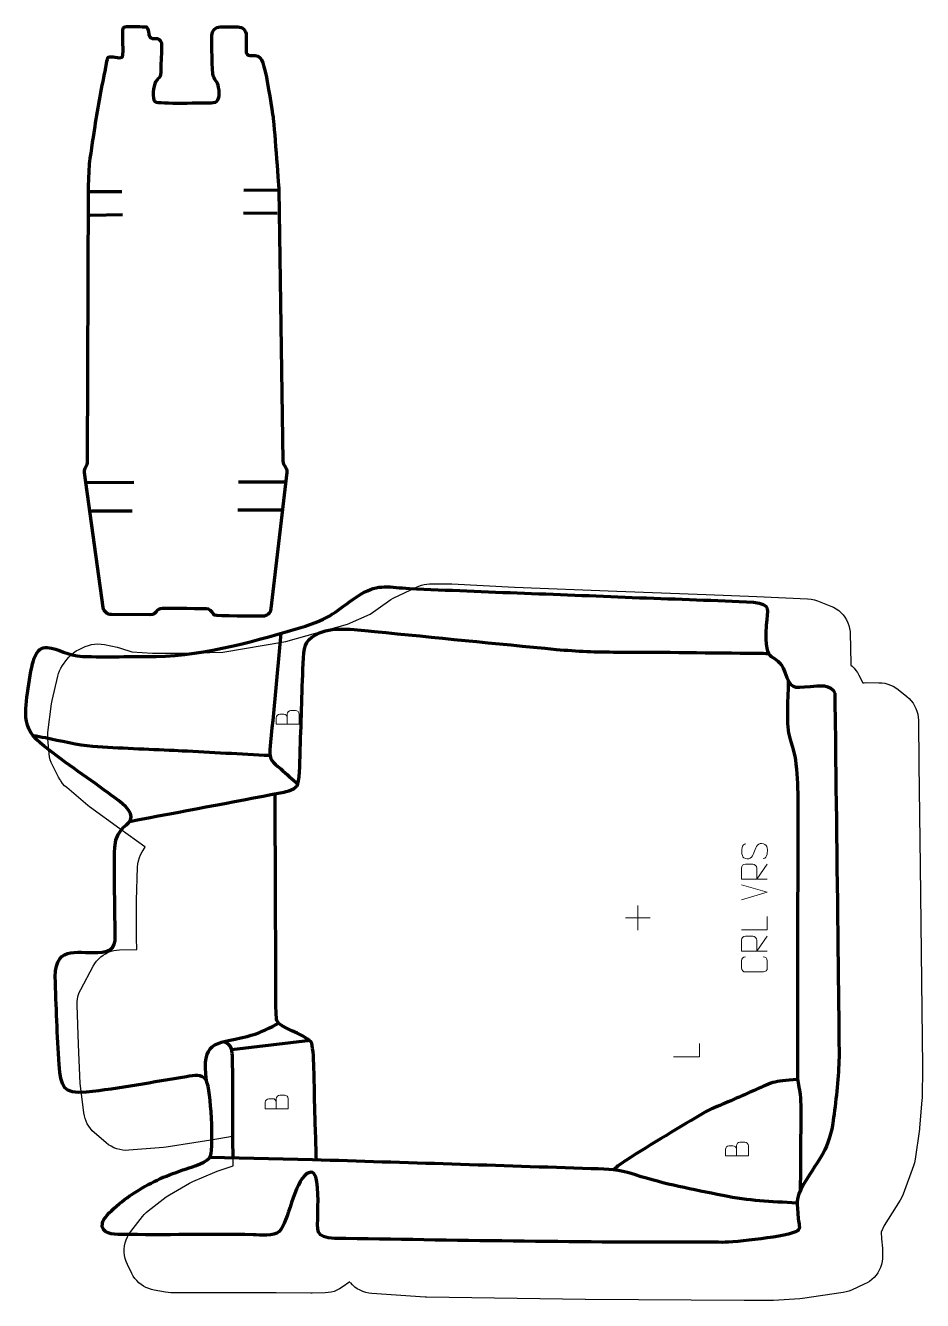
# Model space of a CAD drawing. Header units: millimetres. Extents: x -4 to 1755, y 0 to 1239.
# Drawn here: x 883 to 1755, y 0 to 1239 of the extents above; entities that cross this region are included whole.
import ezdxf

# ---------------------------------------------------------------- set-up
doc = ezdxf.new("R2010")
doc.units = ezdxf.units.MM
for name, color, linetype in [('_home_sasha_proj_2025_eva_layout_dxf_samples_TOYOTA_COROLLA_VERSO_1_layer 2', 7, 'Continuous'), ('_home_sasha_proj_2025_eva_layout_dxf_samples_TOYOTA_COROLLA_VERSO_1_layer 3', 7, 'Continuous'), ('_home_sasha_proj_2025_eva_layout_dxf_samples_ДЕКА_KUGOO_M4_PRO_JILONG_1_layer 2', 7, 'Continuous'), ('_home_sasha_proj_2025_eva_layout_dxf_samples_ДЕКА_KUGOO_M4_PRO_JILONG_1_layer 3', 7, 'Continuous')]:
    doc.layers.add(name, color=color, linetype=linetype)

msp = doc.modelspace()

# ---------------------------------------------------------------- linework, layer by layer
at = {"layer": '_home_sasha_proj_2025_eva_layout_dxf_samples_TOYOTA_COROLLA_VERSO_1'}
msp.add_lwpolyline([(1198.6, 18), (1191, 12.8), (1188.6, 11.3), (1186, 10), (1183.2, 8.9), (1180.4, 8.2), (1177.6, 7.7), (1174.6, 7.5), (1161.9, 7.1), (1160.8, 7.1), (1127, 7.5), (1070.2, 7.4), (1070, 7.4), (1024.7, 7.6), (1022.2, 7.7), (1019.6, 8.1), (1008.5, 10), (1005.8, 10.6), (1003.1, 11.5), (1000.5, 12.6), (998.1, 14), (995.8, 15.5), (993.6, 17.3), (991.6, 19.3), (989.8, 21.4), (988.2, 23.8), (986.8, 26.2), (982.4, 35.1), (981.2, 37.9), (980.3, 40.8), (979.6, 43.8), (979.3, 46.9), (979.3, 49.9), (979.6, 53), (980.3, 56), (981.2, 58.9), (982.4, 61.7), (983.9, 64.4), (985.7, 66.9), (997.2, 81.7), (998.8, 83.6), (1000.6, 85.4), (1002.5, 87), (1020.1, 100.6), (1023.4, 102.7), (1042.7, 114), (1046, 115.7), (1067.3, 124.8), (1069.5, 125.7), (1085.2, 131), (1085, 153.7), (1084.2, 159.3), (1063.7, 155.9), (1063.5, 155.8), (1020, 148.9), (1017.6, 148.6), (983.7, 146), (980.8, 145.9), (977.9, 146.2), (975, 146.7), (972.1, 147.4), (969.4, 148.5), (966.7, 149.8), (964.2, 151.4), (961.9, 153.2), (950.3, 163.1), (948.3, 165), (946.5, 167.1), (944.9, 169.4), (943.5, 171.7), (942.3, 174.2), (941.3, 176.8), (940.6, 179.5), (940.1, 182.2), (936.9, 208.5), (936.7, 210.8), (934.9, 248.7), (934.9, 249), (933.5, 286.9), (933.5, 290.1), (933.9, 293.2), (934.7, 296.3), (935.7, 299.3), (937.1, 302.2), (949.3, 325), (950.8, 327.4), (952.5, 329.7), (954.4, 331.8), (956.5, 333.8), (958.8, 335.5), (961.2, 337), (963.8, 338.3), (966.5, 339.3), (969.2, 340), (972, 340.5), (974.9, 340.7), (991.6, 341.2), (991.4, 352.1), (991.4, 352.4), (991.2, 387.4), (991.2, 388.8), (992.4, 421.2), (992.7, 424.3), (993.3, 427.3), (994.2, 430.3), (995.3, 433.1), (996.8, 435.8), (999.7, 440.6), (999.4, 440.9), (975.2, 458.3), (975.2, 458.3), (945.6, 479.8), (943.9, 481.1), (923.5, 498.3), (921.4, 500.2), (919.4, 502.4), (917.7, 504.8), (917.3, 505.6), (917, 506), (915.5, 508.6), (909.5, 520.1), (908.3, 522.8), (907.4, 525.5), (906.7, 528.4), (906.3, 531.3), (905.1, 545.7), (905, 548.7), (905.2, 551.8), (908.6, 579.7), (909.2, 583.1), (914.7, 606.5), (915.5, 609.2), (916.6, 611.9), (917.9, 614.4), (919.4, 616.9), (923.6, 622.7), (925.6, 625.2), (927.8, 627.4), (930.2, 629.4), (932.8, 631.2), (935.7, 632.6), (941.5, 635.3), (944.5, 636.5), (947.5, 637.3), (950.6, 637.8), (953.8, 638), (956.9, 637.8), (960.1, 637.4), (972.6, 634.7), (975.7, 633.9), (986.7, 630.3), (1006.8, 629), (1037.3, 629.1), (1075.1, 630), (1136.5, 640.4), (1196.4, 657.1), (1218.4, 666.9), (1236.1, 679.6), (1238.3, 681.1), (1240.6, 682.3), (1263.3, 693.2), (1265.7, 694.2), (1268.2, 695.1), (1270.8, 695.7), (1273.4, 696), (1276.1, 696.2), (1295.9, 696.3), (1297.6, 696.2), (1358.7, 693.2), (1457.9, 689.3), (1544.7, 685.9), (1593.9, 684.1), (1594.2, 684.1), (1643.4, 681.9), (1646.7, 681.6), (1650, 680.9), (1653.1, 679.9), (1665.9, 674.8), (1668.6, 673.6), (1671.2, 672.1), (1673.6, 670.3), (1675.8, 668.4), (1677.8, 666.2), (1679.6, 663.8), (1681.2, 661.3), (1682.4, 658.6), (1683.5, 655.8), (1684.2, 653), (1684.7, 650), (1684.8, 647.1), (1684.9, 635), (1685.5, 617.4), (1686.7, 616.3), (1688.6, 614.4), (1690.4, 612.3), (1691.9, 610.1), (1693.3, 607.7), (1697, 600.2), (1698.3, 600.3), (1700.4, 600.4), (1712.7, 600.3), (1715.6, 600.1), (1718.4, 599.7), (1721.2, 599), (1723.9, 598), (1726.5, 596.8), (1729, 595.4), (1731.3, 593.7), (1739.8, 586.9), (1742, 585), (1744, 582.8), (1745.8, 580.5), (1747.3, 577.9), (1748.6, 575.3), (1749.6, 572.5), (1750.4, 569.7), (1750.8, 566.8), (1751, 563.9), (1751.6, 521.4), (1752.8, 422.5), (1754.1, 310.2), (1754.1, 310.1), (1755, 227.3), (1755, 226.6), (1754.6, 196.8), (1754.5, 194.6), (1752.1, 167.9), (1752, 166.5), (1748, 137.2), (1747.4, 133.9), (1746.4, 130.7), (1736.1, 103.2), (1734.9, 100.3), (1733.3, 97.6), (1717.7, 72.9), (1715, 66.3), (1715.2, 59.8), (1716.1, 51), (1716.2, 48.6), (1716.3, 43.6), (1716.2, 40.7), (1715.8, 37.8), (1715.2, 35), (1714.2, 32.2), (1713, 29.6), (1711.6, 27), (1709.9, 24.6), (1708, 22.4), (1705.9, 20.4), (1703.6, 18.6), (1701.1, 17.1), (1698.5, 15.8), (1685.9, 10.1), (1683.3, 9.1), (1680.7, 8.3), (1678, 7.8), (1638.3, 1.9), (1635.7, 1.6), (1610.4, 0.1), (1608.5, 0), (1595.2, 0), (1581.8, 0), (1581.7, 0), (1427.6, 0.9), (1427.3, 0.9), (1273.2, 3.2), (1271.7, 3.3), (1220, 6.7), (1217, 7.1), (1214.1, 7.7), (1211.2, 8.7), (1208.5, 9.9), (1205.8, 11.4), (1203.4, 13.1), (1201.1, 15.1), (1199.1, 17.4)], dxfattribs=at)
msp.add_lwpolyline([(1198.6, 18), (1191, 12.8), (1188.6, 11.3), (1186, 10), (1183.2, 8.9), (1180.4, 8.2), (1177.6, 7.7), (1174.6, 7.5), (1161.9, 7.1), (1160.8, 7.1), (1127, 7.5), (1070.2, 7.4), (1070, 7.4), (1024.7, 7.6), (1022.2, 7.7), (1019.6, 8.1), (1008.5, 10), (1005.8, 10.6), (1003.1, 11.5), (1000.5, 12.6), (998.1, 14), (995.8, 15.5), (993.6, 17.3), (991.6, 19.3), (989.8, 21.4), (988.2, 23.8), (986.8, 26.2), (982.4, 35.1), (981.2, 37.9), (980.3, 40.8), (979.6, 43.8), (979.3, 46.9), (979.3, 49.9), (979.6, 53), (980.3, 56), (981.2, 58.9), (982.4, 61.7), (983.9, 64.4), (985.7, 66.9), (997.2, 81.7), (998.8, 83.6), (1000.6, 85.4), (1002.5, 87), (1020.1, 100.6), (1023.4, 102.7), (1042.7, 114), (1046, 115.7), (1067.3, 124.8), (1069.5, 125.7), (1085.2, 131), (1085, 153.7), (1084.2, 159.3), (1063.7, 155.9), (1063.5, 155.8), (1020, 148.9), (1017.6, 148.6), (983.7, 146), (980.8, 145.9), (977.9, 146.2), (975, 146.7), (972.1, 147.4), (969.4, 148.5), (966.7, 149.8), (964.2, 151.4), (961.9, 153.2), (950.3, 163.1), (948.3, 165), (946.5, 167.1), (944.9, 169.4), (943.5, 171.7), (942.3, 174.2), (941.3, 176.8), (940.6, 179.5), (940.1, 182.2), (936.9, 208.5), (936.7, 210.8), (934.9, 248.7), (934.9, 249), (933.5, 286.9), (933.5, 290.1), (933.9, 293.2), (934.7, 296.3), (935.7, 299.3), (937.1, 302.2), (949.3, 325), (950.8, 327.4), (952.5, 329.7), (954.4, 331.8), (956.5, 333.8), (958.8, 335.5), (961.2, 337), (963.8, 338.3), (966.5, 339.3), (969.2, 340), (972, 340.5), (974.9, 340.7), (991.6, 341.2), (991.4, 352.1), (991.4, 352.4), (991.2, 387.4), (991.2, 388.8), (992.4, 421.2), (992.7, 424.3), (993.3, 427.3), (994.2, 430.3), (995.3, 433.1), (996.8, 435.8), (999.7, 440.6), (999.4, 440.9), (975.2, 458.3), (975.2, 458.3), (945.6, 479.8), (943.9, 481.1), (923.5, 498.3), (921.4, 500.2), (919.4, 502.4), (917.7, 504.8), (917.3, 505.6), (917, 506), (915.5, 508.6), (909.5, 520.1), (908.3, 522.8), (907.4, 525.5), (906.7, 528.4), (906.3, 531.3), (905.1, 545.7), (905, 548.7), (905.2, 551.8), (908.6, 579.7), (909.2, 583.1), (914.7, 606.5), (915.5, 609.2), (916.6, 611.9), (917.9, 614.4), (919.4, 616.9), (923.6, 622.7), (925.6, 625.2), (927.8, 627.4), (930.2, 629.4), (932.8, 631.2), (935.7, 632.6), (941.5, 635.3), (944.5, 636.5), (947.5, 637.3), (950.6, 637.8), (953.8, 638), (956.9, 637.8), (960.1, 637.4), (972.6, 634.7), (975.7, 633.9), (986.7, 630.3), (1006.8, 629), (1037.3, 629.1), (1075.1, 630), (1136.5, 640.4), (1196.4, 657.1), (1218.4, 666.9), (1236.1, 679.6), (1238.3, 681.1), (1240.6, 682.3), (1263.3, 693.2), (1265.7, 694.2), (1268.2, 695.1), (1270.8, 695.7), (1273.4, 696), (1276.1, 696.2), (1295.9, 696.3), (1297.6, 696.2), (1358.7, 693.2), (1457.9, 689.3), (1544.7, 685.9), (1593.9, 684.1), (1594.2, 684.1), (1643.4, 681.9), (1646.7, 681.6), (1650, 680.9), (1653.1, 679.9), (1665.9, 674.8), (1668.6, 673.6), (1671.2, 672.1), (1673.6, 670.3), (1675.8, 668.4), (1677.8, 666.2), (1679.6, 663.8), (1681.2, 661.3), (1682.4, 658.6), (1683.5, 655.8), (1684.2, 653), (1684.7, 650), (1684.8, 647.1), (1684.9, 635), (1685.5, 617.4), (1686.7, 616.3), (1688.6, 614.4), (1690.4, 612.3), (1691.9, 610.1), (1693.3, 607.7), (1697, 600.2), (1698.3, 600.3), (1700.4, 600.4), (1712.7, 600.3), (1715.6, 600.1), (1718.4, 599.7), (1721.2, 599), (1723.9, 598), (1726.5, 596.8), (1729, 595.4), (1731.3, 593.7), (1739.8, 586.9), (1742, 585), (1744, 582.8), (1745.8, 580.5), (1747.3, 577.9), (1748.6, 575.3), (1749.6, 572.5), (1750.4, 569.7), (1750.8, 566.8), (1751, 563.9), (1751.6, 521.4), (1752.8, 422.5), (1754.1, 310.2), (1754.1, 310.1), (1755, 227.3), (1755, 226.6), (1754.6, 196.8), (1754.5, 194.6), (1752.1, 167.9), (1752, 166.5), (1748, 137.2), (1747.4, 133.9), (1746.4, 130.7), (1736.1, 103.2), (1734.9, 100.3), (1733.3, 97.6), (1717.7, 72.9), (1715, 66.3), (1715.2, 59.8), (1716.1, 51), (1716.2, 48.6), (1716.3, 43.6), (1716.2, 40.7), (1715.8, 37.8), (1715.2, 35), (1714.2, 32.2), (1713, 29.6), (1711.6, 27), (1709.9, 24.6), (1708, 22.4), (1705.9, 20.4), (1703.6, 18.6), (1701.1, 17.1), (1698.5, 15.8), (1685.9, 10.1), (1683.3, 9.1), (1680.7, 8.3), (1678, 7.8), (1638.3, 1.9), (1635.7, 1.6), (1610.4, 0.1), (1608.5, 0), (1595.2, 0), (1581.8, 0), (1581.7, 0), (1427.6, 0.9), (1427.3, 0.9), (1273.2, 3.2), (1271.7, 3.3), (1220, 6.7), (1217, 7.1), (1214.1, 7.7), (1211.2, 8.7), (1208.5, 9.9), (1205.8, 11.4), (1203.4, 13.1), (1201.1, 15.1), (1199.1, 17.4)], dxfattribs=at)
at = {"layer": '_home_sasha_proj_2025_eva_layout_dxf_samples_TOYOTA_COROLLA_VERSO_1_layer 2', "color": 140, "lineweight": 158}
for points, knots in [([(984.5, 465.5), (1033.9, 474.9), (1083.4, 484.1), (1132.7, 493.6), (1132.7, 493.6), (1137.3, 494.4), (1146.6, 496.9), (1148.2, 502), (1148.2, 502), (1150, 508.1), (1150.1, 528.9), (1150.4, 535.7), (1150.4, 535.7), (1151.5, 565.2), (1152.2, 594.9), (1153.4, 624.5), (1153.4, 624.5), (1154, 637.7), (1156.7, 643.1), (1169.2, 648.7), (1169.2, 648.7), (1183.7, 655.2), (1207, 651.6), (1222.4, 650), (1222.4, 650), (1281.3, 644.3), (1340.2, 638.3), (1399, 632.7), (1399, 632.7), (1419.9, 630.8), (1437.7, 630.1), (1458.7, 630.1), (1458.7, 630.1), (1504.1, 630.1), (1549.6, 629.3), (1595, 628.9), (1595, 628.9), (1598.5, 628.9), (1602, 628.8), (1605.5, 628.8)], [0, 0, 0, 0, 0.090909, 0.090909, 0.090909, 0.090909, 0.181818, 0.181818, 0.181818, 0.181818, 0.272727, 0.272727, 0.272727, 0.272727, 0.363636, 0.363636, 0.363636, 0.363636, 0.454545, 0.454545, 0.454545, 0.454545, 0.545455, 0.545455, 0.545455, 0.545455, 0.636364, 0.636364, 0.636364, 0.636364, 0.727273, 0.727273, 0.727273, 0.727273, 0.818182, 0.818182, 0.818182, 0.818182, 1, 1, 1, 1]), ([(1131.6, 648.3), (1128.1, 610.6), (1124.5, 573), (1120.9, 535.3), (1120.9, 535.3), (1119.9, 524.8), (1123.7, 523.4), (1131.4, 516.5), (1131.4, 516.5), (1137, 511.6), (1142.5, 506.7), (1148, 501.8)], [0, 0, 0, 0, 0.25, 0.25, 0.25, 0.25, 0.5, 0.5, 0.5, 0.5, 1, 1, 1, 1]), ([(1624.6, 602.1), (1624.4, 588.4), (1622.4, 561.2), (1625.4, 549.1), (1625.4, 549.1), (1628.3, 538.1), (1630.7, 533.1), (1632.1, 521), (1632.1, 521), (1634.8, 496.5), (1633.8, 470.4), (1633.8, 445.7), (1633.8, 445.7), (1633.7, 371.3), (1633.5, 296.9), (1633.5, 222.6), (1633.5, 222.6), (1633.5, 214.3), (1633.6, 212.4), (1635.6, 204.5), (1635.6, 204.5), (1637.7, 196), (1636.5, 158.6), (1636.4, 147.2), (1636.4, 147.2), (1636.4, 134.8), (1636.3, 122.3), (1636.3, 109.8), (1636.3, 109.8), (1636.3, 109.8), (1636.2, 106.8), (1636.2, 106.8)], [0, 0, 0, 0, 0.111111, 0.111111, 0.111111, 0.111111, 0.222222, 0.222222, 0.222222, 0.222222, 0.333333, 0.333333, 0.333333, 0.333333, 0.444444, 0.444444, 0.444444, 0.444444, 0.555556, 0.555556, 0.555556, 0.555556, 0.666667, 0.666667, 0.666667, 0.666667, 0.777778, 0.777778, 0.777778, 0.777778, 1, 1, 1, 1]), ([(1120.8, 529.4), (1092.4, 530.9), (1063.9, 532.4), (1035.5, 533.9), (1035.5, 533.9), (1035.5, 533.9), (1028, 534.3), (1028, 534.3), (1028, 534.3), (1001.8, 535.6), (974.8, 536.4), (948.7, 538.4), (948.7, 538.4), (934.6, 539.4), (917, 543.8), (902.7, 546.6), (902.7, 546.6), (898.8, 547.3), (894.8, 548.1), (890.9, 548.8)], [0, 0, 0, 0, 0.166667, 0.166667, 0.166667, 0.166667, 0.333333, 0.333333, 0.333333, 0.333333, 0.5, 0.5, 0.5, 0.5, 0.666667, 0.666667, 0.666667, 0.666667, 1, 1, 1, 1]), ([(1166.1, 136.6), (1165.5, 156.7), (1164.8, 176.8), (1164.2, 196.9), (1164.2, 196.9), (1164, 205.9), (1164.3, 245.8), (1160.9, 251.1), (1160.9, 251.1), (1152.1, 260.1), (1130.7, 264.6), (1127.6, 271.9), (1127.6, 271.9), (1126.3, 275.2), (1126.7, 320.2), (1126.6, 327.8), (1126.6, 327.8), (1126.5, 354.4), (1126.5, 380.9), (1126.3, 407.4), (1126.3, 407.4), (1126.2, 435.7), (1126.1, 464), (1125.9, 492.3)], [0, 0, 0, 0, 0.142857, 0.142857, 0.142857, 0.142857, 0.285714, 0.285714, 0.285714, 0.285714, 0.428571, 0.428571, 0.428571, 0.428571, 0.571429, 0.571429, 0.571429, 0.571429, 0.714286, 0.714286, 0.714286, 0.714286, 1, 1, 1, 1]), ([(1059.2, 213.6), (1055.1, 252.2), (1065.4, 248.7), (1098.7, 256.6), (1098.7, 256.6), (1110.1, 259.4), (1116.9, 263.2), (1127.1, 268.2), (1127.1, 268.2), (1127.1, 268.2), (1128.7, 269), (1128.7, 269)], [0, 0, 0, 0, 0.25, 0.25, 0.25, 0.25, 0.5, 0.5, 0.5, 0.5, 1, 1, 1, 1]), ([(1085.1, 138.5), (1084.9, 170.6), (1085, 202.8), (1084.6, 234.9), (1084.6, 234.9), (1084.5, 242.2), (1084.3, 248.2), (1076.6, 251.4)], [0, 0, 0, 0, 0.333333, 0.333333, 0.333333, 0.333333, 1, 1, 1, 1]), ([(1633.6, 214.6), (1608.9, 213.4), (1609.9, 212.2), (1587.4, 202.3), (1587.4, 202.3), (1573.2, 196), (1558.9, 189.9), (1544.7, 183.8), (1544.7, 183.8), (1518.9, 168), (1491.9, 152.4), (1466.6, 136), (1466.6, 136), (1462.2, 133.2), (1458.8, 130.6), (1454.8, 127.3)], [0, 0, 0, 0, 0.2, 0.2, 0.2, 0.2, 0.4, 0.4, 0.4, 0.4, 0.6, 0.6, 0.6, 0.6, 1, 1, 1, 1]), ([(1633.1, 94.7), (1606.6, 96), (1587.2, 96.6), (1560.9, 102), (1560.9, 102), (1531.2, 108.1), (1505.2, 112.7), (1476.1, 122), (1476.1, 122), (1457.2, 128), (1452.4, 127.4), (1433.2, 128), (1433.2, 128), (1342.9, 131.1), (1252.6, 133.8), (1162.4, 136.7), (1162.4, 136.7), (1162.4, 136.7), (1062.5, 139), (1062.5, 139)], [0, 0, 0, 0, 0.166667, 0.166667, 0.166667, 0.166667, 0.333333, 0.333333, 0.333333, 0.333333, 0.5, 0.5, 0.5, 0.5, 0.666667, 0.666667, 0.666667, 0.666667, 1, 1, 1, 1])]:
    msp.add_open_spline(points, degree=3, knots=knots, dxfattribs=at)
msp.add_open_spline([(1084, 244), (1084, 244), (1160.4, 252.8), (1160.4, 252.8)], degree=3, dxfattribs=at)
at = {"layer": '_home_sasha_proj_2025_eva_layout_dxf_samples_TOYOTA_COROLLA_VERSO_1_layer 3', "color": 242, "lineweight": 158}
msp.add_open_spline([(1669.8, 590), (1667, 599.3), (1653.7, 597.4), (1646.3, 596.7), (1646.3, 596.7), (1628.5, 594.9), (1627, 594.4), (1621.2, 610.6), (1621.2, 610.6), (1612.9, 633.6), (1600.4, 612.9), (1603.2, 656), (1603.2, 656), (1604.3, 671.6), (1608.4, 676.5), (1590.8, 678.5), (1590.8, 678.5), (1554, 680.5), (1516.9, 681.4), (1480, 682.9), (1480, 682.9), (1405.5, 686.1), (1330.9, 688.4), (1256.4, 691.9), (1256.4, 691.9), (1237.5, 692.8), (1226.6, 696.8), (1209.4, 686.4), (1209.4, 686.4), (1186.1, 671.7), (1184.3, 664.7), (1155.4, 655.3), (1155.4, 655.3), (1108.2, 641.4), (1059.9, 626.8), (1010.3, 625.8), (1010.3, 625.8), (986.6, 625.9), (962.3, 625), (938.8, 625.9), (938.8, 625.9), (923.8, 626.7), (916.1, 633.2), (904.5, 634.5), (904.5, 634.5), (898.9, 634.9), (895.2, 631.3), (892.7, 626), (892.7, 626), (888.5, 617.4), (883.4, 580.8), (883.6, 570.3), (883.6, 570.3), (883.9, 560.1), (886.9, 550.6), (897.7, 541.8), (897.7, 541.8), (918.6, 524.8), (942, 509.3), (963.7, 493.2), (963.7, 493.2), (970.1, 488.4), (986.3, 478.2), (986, 469.9), (986, 469.9), (985.8, 461.1), (972.1, 461.6), (970.1, 440.3), (970.1, 440.3), (969.8, 414.4), (970, 387.7), (970.5, 361.8), (970.5, 361.8), (970.7, 349.8), (972.4, 340.1), (957.8, 338.4), (957.8, 338.4), (936.2, 335.8), (913.1, 347.6), (912.2, 314.5), (912.2, 314.5), (913.4, 286.3), (914, 257.4), (916.1, 229.3), (916.1, 229.3), (917.8, 208.1), (919.9, 200.3), (942.5, 202.3), (942.5, 202.3), (974.6, 205.8), (1007.8, 212.3), (1039.8, 217.4), (1039.8, 217.4), (1047.4, 218.5), (1054.3, 220.8), (1059.2, 213.6), (1059.2, 213.6), (1063.8, 204.1), (1066.3, 150.6), (1063.3, 140.6), (1063.3, 140.6), (1061.5, 134.5), (1045.5, 129.8), (1039.9, 128), (1039.9, 128), (1020.7, 121.7), (1007.6, 116.2), (990.3, 105.4), (990.3, 105.4), (982.5, 100.5), (959.7, 84), (958.1, 75), (958.1, 75), (956.1, 64.4), (969, 64.2), (976.1, 64.1), (976.1, 64.1), (1018.9, 63.6), (1061.7, 64.4), (1104.5, 63.9), (1104.5, 63.9), (1111.6, 63.8), (1125, 62), (1129.9, 67), (1129.9, 67), (1138.8, 75.8), (1144.5, 114.9), (1156.6, 123.1), (1156.6, 123.1), (1159.4, 124.9), (1162, 125.2), (1163.6, 123.4), (1163.6, 123.4), (1169.2, 116.9), (1167.4, 89.2), (1167.4, 85.1), (1167.4, 85.1), (1167.5, 67.4), (1164, 61.1), (1183.9, 60.4), (1183.9, 60.4), (1299.5, 58.4), (1415, 56.4), (1530.6, 56.6), (1530.6, 56.6), (1540.6, 56.6), (1550.6, 56.6), (1560.6, 56.5), (1560.6, 56.5), (1571.6, 56.5), (1625.5, 61.9), (1633.6, 67.8), (1633.6, 67.8), (1637, 70.3), (1634.5, 74.3), (1634.3, 79.2), (1634.3, 79.2), (1633.6, 96.1), (1630.7, 97.4), (1639.6, 113.2), (1639.6, 113.2), (1655.4, 139.6), (1664.2, 144.9), (1668.7, 177.7), (1668.7, 177.7), (1671, 196.2), (1673.7, 218), (1673.9, 236.5), (1673.9, 236.5), (1674.1, 255), (1669.8, 590), (1669.8, 590)], degree=3, knots=[0, 0, 0, 0, 0.022727, 0.022727, 0.022727, 0.022727, 0.045455, 0.045455, 0.045455, 0.045455, 0.068182, 0.068182, 0.068182, 0.068182, 0.090909, 0.090909, 0.090909, 0.090909, 0.113636, 0.113636, 0.113636, 0.113636, 0.136364, 0.136364, 0.136364, 0.136364, 0.159091, 0.159091, 0.159091, 0.159091, 0.181818, 0.181818, 0.181818, 0.181818, 0.204545, 0.204545, 0.204545, 0.204545, 0.227273, 0.227273, 0.227273, 0.227273, 0.25, 0.25, 0.25, 0.25, 0.272727, 0.272727, 0.272727, 0.272727, 0.295455, 0.295455, 0.295455, 0.295455, 0.318182, 0.318182, 0.318182, 0.318182, 0.340909, 0.340909, 0.340909, 0.340909, 0.363636, 0.363636, 0.363636, 0.363636, 0.386364, 0.386364, 0.386364, 0.386364, 0.409091, 0.409091, 0.409091, 0.409091, 0.431818, 0.431818, 0.431818, 0.431818, 0.454545, 0.454545, 0.454545, 0.454545, 0.477273, 0.477273, 0.477273, 0.477273, 0.5, 0.5, 0.5, 0.5, 0.522727, 0.522727, 0.522727, 0.522727, 0.545455, 0.545455, 0.545455, 0.545455, 0.568182, 0.568182, 0.568182, 0.568182, 0.590909, 0.590909, 0.590909, 0.590909, 0.613636, 0.613636, 0.613636, 0.613636, 0.636364, 0.636364, 0.636364, 0.636364, 0.659091, 0.659091, 0.659091, 0.659091, 0.681818, 0.681818, 0.681818, 0.681818, 0.704545, 0.704545, 0.704545, 0.704545, 0.727273, 0.727273, 0.727273, 0.727273, 0.75, 0.75, 0.75, 0.75, 0.772727, 0.772727, 0.772727, 0.772727, 0.795455, 0.795455, 0.795455, 0.795455, 0.818182, 0.818182, 0.818182, 0.818182, 0.840909, 0.840909, 0.840909, 0.840909, 0.863636, 0.863636, 0.863636, 0.863636, 0.886364, 0.886364, 0.886364, 0.886364, 0.909091, 0.909091, 0.909091, 0.909091, 0.931818, 0.931818, 0.931818, 0.931818, 0.954545, 0.954545, 0.954545, 0.954545, 1, 1, 1, 1], dxfattribs=at)
at = {"layer": '_home_sasha_proj_2025_eva_layout_dxf_samples_TOYOTA_COROLLA_VERSO_1_layer 3', "color": 250, "lineweight": 9}
for points, knots in [([(1137.8, 559.9), (1137.8, 563.1), (1137.8, 566.4), (1137.8, 569.7), (1137.8, 569.7), (1137.8, 571.4), (1139.3, 573.2), (1141.2, 573.2), (1141.2, 573.2), (1142.2, 573.2), (1144.9, 573.2), (1145.9, 573.2), (1145.9, 573.2), (1147.6, 573.2), (1149.4, 571.8), (1149.4, 569.7), (1149.4, 569.7), (1149.4, 566.4), (1149.4, 563.2), (1149.4, 559.9), (1149.4, 559.9), (1141.9, 559.9), (1134.5, 559.9), (1127, 559.9), (1127, 559.9), (1127, 562.1), (1127, 564.2), (1127, 566.3), (1127, 566.3), (1127, 567.8), (1128.7, 569.7), (1130.5, 569.7), (1130.5, 569.7), (1132.3, 569.7), (1132.5, 569.7), (1134.3, 569.7), (1134.3, 569.7), (1136.2, 569.7), (1137.8, 568.1), (1137.8, 566.3)], [0, 0, 0, 0, 0.090909, 0.090909, 0.090909, 0.090909, 0.181818, 0.181818, 0.181818, 0.181818, 0.272727, 0.272727, 0.272727, 0.272727, 0.363636, 0.363636, 0.363636, 0.363636, 0.454545, 0.454545, 0.454545, 0.454545, 0.545455, 0.545455, 0.545455, 0.545455, 0.636364, 0.636364, 0.636364, 0.636364, 0.727273, 0.727273, 0.727273, 0.727273, 0.818182, 0.818182, 0.818182, 0.818182, 1, 1, 1, 1]), ([(1591.7, 436.6), (1590.2, 432.4), (1588.4, 427.5), (1582.9, 429.5), (1582.9, 429.5), (1578.8, 431), (1579.2, 436.2), (1579.8, 439.8), (1579.8, 439.8), (1580.2, 442.6), (1581.4, 443.5), (1583.5, 443.8)], [0, 0, 0, 0, 0.25, 0.25, 0.25, 0.25, 0.5, 0.5, 0.5, 0.5, 1, 1, 1, 1]), ([(1591.7, 436.6), (1593.3, 440.6), (1595.2, 445.7), (1600.6, 443.8), (1600.6, 443.8), (1604.8, 442.4), (1604.6, 437.5), (1604, 433.7), (1604, 433.7), (1603.6, 431), (1602.4, 429.8), (1600.3, 429.4)], [0, 0, 0, 0, 0.25, 0.25, 0.25, 0.25, 0.5, 0.5, 0.5, 0.5, 1, 1, 1, 1]), ([(1604.2, 409.3), (1604.2, 409.3), (1579.2, 409.3), (1579.2, 409.3), (1579.2, 409.3), (1579.2, 412.9), (1579.2, 416.5), (1579.2, 420.1), (1579.2, 420.1), (1579.2, 422.4), (1580.7, 423.9), (1583.1, 423.9), (1583.1, 423.9), (1585.1, 423.9), (1588.2, 423.9), (1590.2, 423.9), (1590.2, 423.9), (1592.1, 423.9), (1594.1, 422.1), (1594.1, 420.1), (1594.1, 420.1), (1594.1, 420.1), (1594.1, 409.3), (1594.1, 409.3), (1594.1, 409.3), (1594.1, 409.3), (1604.2, 423.9), (1604.2, 423.9)], [0, 0, 0, 0, 0.125, 0.125, 0.125, 0.125, 0.25, 0.25, 0.25, 0.25, 0.375, 0.375, 0.375, 0.375, 0.5, 0.5, 0.5, 0.5, 0.625, 0.625, 0.625, 0.625, 0.75, 0.75, 0.75, 0.75, 1, 1, 1, 1]), ([(1604.2, 373.1), (1604.2, 373.1), (1604.2, 360.1), (1604.2, 360.1), (1604.2, 360.1), (1604.2, 360.1), (1579.2, 360.1), (1579.2, 360.1)], [0, 0, 0, 0, 0.333333, 0.333333, 0.333333, 0.333333, 1, 1, 1, 1]), ([(1604.2, 339.3), (1604.2, 339.3), (1579.2, 339.3), (1579.2, 339.3), (1579.2, 339.3), (1579.2, 342.9), (1579.2, 346.5), (1579.2, 350.1), (1579.2, 350.1), (1579.2, 352.4), (1580.7, 353.9), (1583.1, 353.9), (1583.1, 353.9), (1585.1, 353.9), (1588.2, 353.9), (1590.2, 353.9), (1590.2, 353.9), (1592.1, 353.9), (1594.1, 352.1), (1594.1, 350.1), (1594.1, 350.1), (1594.1, 350.1), (1594.1, 339.3), (1594.1, 339.3), (1594.1, 339.3), (1594.1, 339.3), (1604.2, 353.9), (1604.2, 353.9)], [0, 0, 0, 0, 0.125, 0.125, 0.125, 0.125, 0.25, 0.25, 0.25, 0.25, 0.375, 0.375, 0.375, 0.375, 0.5, 0.5, 0.5, 0.5, 0.625, 0.625, 0.625, 0.625, 0.75, 0.75, 0.75, 0.75, 1, 1, 1, 1]), ([(1600.3, 334), (1602.7, 333.9), (1604.1, 332.2), (1604.2, 330.1), (1604.2, 330.1), (1604.2, 327.7), (1604.2, 325.4), (1604.2, 323.1), (1604.2, 323.1), (1604.3, 321.2), (1602.4, 319.2), (1600.4, 319.2), (1600.4, 319.2), (1594.6, 319.2), (1588.8, 319.2), (1583.1, 319.2), (1583.1, 319.2), (1580.9, 319.2), (1579.2, 320.9), (1579.2, 323.1), (1579.2, 323.1), (1579.2, 325.4), (1579.2, 327.7), (1579.2, 330.1), (1579.2, 330.1), (1579.2, 332), (1580.7, 334), (1583.1, 334)], [0, 0, 0, 0, 0.125, 0.125, 0.125, 0.125, 0.25, 0.25, 0.25, 0.25, 0.375, 0.375, 0.375, 0.375, 0.5, 0.5, 0.5, 0.5, 0.625, 0.625, 0.625, 0.625, 0.75, 0.75, 0.75, 0.75, 1, 1, 1, 1]), ([(1538.2, 249.6), (1538.2, 249.6), (1538.2, 236.7), (1538.2, 236.7), (1538.2, 236.7), (1538.2, 236.7), (1513.2, 236.7), (1513.2, 236.7)], [0, 0, 0, 0, 0.333333, 0.333333, 0.333333, 0.333333, 1, 1, 1, 1]), ([(1127.1, 186.3), (1127.1, 189.5), (1127.1, 192.8), (1127.1, 196), (1127.1, 196), (1127.1, 197.8), (1128.7, 199.5), (1130.5, 199.5), (1130.5, 199.5), (1131.5, 199.5), (1134.3, 199.5), (1135.3, 199.5), (1135.3, 199.5), (1136.9, 199.6), (1138.7, 198.2), (1138.7, 196.1), (1138.7, 196.1), (1138.7, 192.8), (1138.7, 189.6), (1138.7, 186.3), (1138.7, 186.3), (1131.3, 186.3), (1123.8, 186.3), (1116.4, 186.3), (1116.4, 186.3), (1116.4, 188.4), (1116.4, 190.6), (1116.4, 192.7), (1116.4, 192.7), (1116.4, 194.2), (1118.1, 196.1), (1119.8, 196.1), (1119.8, 196.1), (1121.7, 196.1), (1121.8, 196.1), (1123.7, 196.1), (1123.7, 196.1), (1125.5, 196.1), (1127.1, 194.4), (1127.1, 192.6)], [0, 0, 0, 0, 0.090909, 0.090909, 0.090909, 0.090909, 0.181818, 0.181818, 0.181818, 0.181818, 0.272727, 0.272727, 0.272727, 0.272727, 0.363636, 0.363636, 0.363636, 0.363636, 0.454545, 0.454545, 0.454545, 0.454545, 0.545455, 0.545455, 0.545455, 0.545455, 0.636364, 0.636364, 0.636364, 0.636364, 0.727273, 0.727273, 0.727273, 0.727273, 0.818182, 0.818182, 0.818182, 0.818182, 1, 1, 1, 1]), ([(1574.2, 140.5), (1574.2, 143.8), (1574.2, 147), (1574.2, 150.3), (1574.2, 150.3), (1574.2, 152.1), (1575.8, 153.8), (1577.6, 153.8), (1577.6, 153.8), (1578.6, 153.8), (1581.4, 153.8), (1582.4, 153.8), (1582.4, 153.8), (1584, 153.8), (1585.9, 152.4), (1585.8, 150.3), (1585.8, 150.3), (1585.8, 147.1), (1585.8, 143.8), (1585.8, 140.6), (1585.8, 140.6), (1578.4, 140.6), (1570.9, 140.6), (1563.5, 140.6), (1563.5, 140.6), (1563.5, 142.7), (1563.5, 144.8), (1563.5, 146.9), (1563.5, 146.9), (1563.5, 148.4), (1565.2, 150.3), (1566.9, 150.3), (1566.9, 150.3), (1568.8, 150.3), (1568.9, 150.3), (1570.8, 150.3), (1570.8, 150.3), (1572.6, 150.3), (1574.2, 148.7), (1574.2, 146.9)], [0, 0, 0, 0, 0.090909, 0.090909, 0.090909, 0.090909, 0.181818, 0.181818, 0.181818, 0.181818, 0.272727, 0.272727, 0.272727, 0.272727, 0.363636, 0.363636, 0.363636, 0.363636, 0.454545, 0.454545, 0.454545, 0.454545, 0.545455, 0.545455, 0.545455, 0.545455, 0.636364, 0.636364, 0.636364, 0.636364, 0.727273, 0.727273, 0.727273, 0.727273, 0.818182, 0.818182, 0.818182, 0.818182, 1, 1, 1, 1])]:
    msp.add_open_spline(points, degree=3, knots=knots, dxfattribs=at)
for points in [[(1579.2, 403.9), (1579.2, 403.9), (1604.2, 396.6), (1604.2, 396.6)], [(1604.2, 396.6), (1604.2, 396.6), (1579.2, 389.3), (1579.2, 389.3)], [(1466.5, 371.8), (1466.5, 371.8), (1490.4, 371.8), (1490.4, 371.8)], [(1478.4, 359.8), (1478.4, 359.8), (1478.4, 383.8), (1478.4, 383.8)]]:
    msp.add_open_spline(points, degree=3, dxfattribs=at)
at = {"layer": '_home_sasha_proj_2025_eva_layout_dxf_samples_ДЕКА_KUGOO_M4_PRO_JILONG_1_layer 2', "color": 242, "lineweight": 158}
msp.add_open_spline([(1089.8, 1237.5), (1089.8, 1237.5), (1072.5, 1237.4), (1072.5, 1237.4), (1072.5, 1237.4), (1068, 1237.4), (1064.5, 1233.7), (1064.5, 1229.2), (1064.5, 1229.2), (1064.6, 1223.4), (1064.6, 1193), (1065.8, 1189.8), (1065.8, 1189.8), (1068, 1184.3), (1070.7, 1184), (1071.5, 1176.1), (1071.5, 1176.1), (1071.9, 1171.7), (1071.9, 1164), (1065.9, 1163.9), (1065.9, 1163.9), (1057.3, 1163.8), (1013.3, 1162.6), (1009.2, 1164.9), (1009.2, 1164.9), (1006.1, 1167.5), (1007.6, 1180.4), (1009.9, 1184.1), (1009.9, 1184.1), (1013.7, 1190.2), (1015.1, 1186.7), (1014.9, 1196.1), (1014.9, 1196.1), (1014.8, 1203.8), (1015.8, 1212.5), (1015.7, 1220.2), (1015.7, 1220.2), (1015.7, 1222.8), (1014.6, 1224.1), (1013.4, 1225.2), (1013.4, 1225.2), (1011.2, 1227.2), (1006.8, 1225.4), (1005.1, 1227), (1005.1, 1227), (1003.7, 1228.1), (1003.3, 1229.9), (1003.1, 1230.9), (1003.1, 1230.9), (1002.8, 1232.9), (1002.4, 1236.2), (1001.3, 1237.2), (1001.3, 1237.2), (1000.7, 1237.8), (987.9, 1237.9), (986.5, 1237.8), (986.5, 1237.8), (981.4, 1237.6), (978.1, 1238.9), (978, 1234.3), (978, 1234.3), (978, 1230.3), (978.1, 1223.2), (978.1, 1222.3), (978.1, 1222.3), (978.2, 1216.1), (978.4, 1209), (977.4, 1208.2), (977.4, 1208.2), (974.6, 1206.2), (966.8, 1209.7), (963.9, 1208), (963.9, 1208), (962.6, 1207.2), (961.4, 1197.2), (961, 1195.5), (961, 1195.5), (957, 1176.2), (953.3, 1156.4), (950.4, 1136.9), (950.4, 1136.9), (949.8, 1132.8), (945.8, 1106.7), (945.7, 1104.9), (945.7, 1104.9), (945.4, 1098.6), (944.5, 1084.6), (944.5, 1079.3), (944.5, 1079.3), (944.5, 1079.3), (943.8, 815.4), (943.8, 815.4), (943.8, 815.4), (943.8, 810.8), (940.1, 809.4), (940.8, 804.5), (940.8, 804.5), (940.8, 804.5), (959, 673.3), (959, 673.3), (959, 673.3), (959.6, 669.4), (962.9, 666.5), (966.9, 666.4), (966.9, 666.4), (966.9, 666.4), (1004.3, 666.2), (1004.3, 666.2), (1004.3, 666.2), (1012, 666.1), (1009, 672.5), (1016.6, 672.4), (1016.6, 672.4), (1022, 672.3), (1059.4, 672.3), (1061.3, 671.7), (1061.3, 671.7), (1064.3, 670.8), (1065.8, 666.5), (1067, 665.8), (1067, 665.8), (1068.9, 664.8), (1108.3, 665), (1113.9, 664.9), (1113.9, 664.9), (1118, 664.9), (1121.4, 667.9), (1121.9, 672), (1121.9, 672), (1121.9, 672), (1137.4, 804.4), (1137.4, 804.4), (1137.4, 804.4), (1138.1, 810.2), (1133.6, 810.5), (1133.5, 815.8), (1133.5, 815.8), (1133.5, 815.8), (1129.5, 1078.9), (1129.5, 1078.9), (1129.5, 1078.9), (1129.4, 1085.9), (1124.7, 1145.2), (1124, 1149.9), (1124, 1149.9), (1123.2, 1154.7), (1118.1, 1186.6), (1117.6, 1188.5), (1117.6, 1188.5), (1113.3, 1204.5), (1114.1, 1210.5), (1103, 1209.8), (1103, 1209.8), (1100.9, 1209.7), (1098.5, 1210.1), (1097.9, 1212.3), (1097.9, 1212.3), (1097.9, 1212.3), (1097.9, 1229.5), (1097.9, 1229.5), (1097.9, 1229.5), (1097.8, 1234), (1094.3, 1237.5), (1089.8, 1237.5)], degree=3, knots=[0, 0, 0, 0, 0.02381, 0.02381, 0.02381, 0.02381, 0.047619, 0.047619, 0.047619, 0.047619, 0.071429, 0.071429, 0.071429, 0.071429, 0.095238, 0.095238, 0.095238, 0.095238, 0.119048, 0.119048, 0.119048, 0.119048, 0.142857, 0.142857, 0.142857, 0.142857, 0.166667, 0.166667, 0.166667, 0.166667, 0.190476, 0.190476, 0.190476, 0.190476, 0.214286, 0.214286, 0.214286, 0.214286, 0.238095, 0.238095, 0.238095, 0.238095, 0.261905, 0.261905, 0.261905, 0.261905, 0.285714, 0.285714, 0.285714, 0.285714, 0.309524, 0.309524, 0.309524, 0.309524, 0.333333, 0.333333, 0.333333, 0.333333, 0.357143, 0.357143, 0.357143, 0.357143, 0.380952, 0.380952, 0.380952, 0.380952, 0.404762, 0.404762, 0.404762, 0.404762, 0.428571, 0.428571, 0.428571, 0.428571, 0.452381, 0.452381, 0.452381, 0.452381, 0.47619, 0.47619, 0.47619, 0.47619, 0.5, 0.5, 0.5, 0.5, 0.52381, 0.52381, 0.52381, 0.52381, 0.547619, 0.547619, 0.547619, 0.547619, 0.571429, 0.571429, 0.571429, 0.571429, 0.595238, 0.595238, 0.595238, 0.595238, 0.619048, 0.619048, 0.619048, 0.619048, 0.642857, 0.642857, 0.642857, 0.642857, 0.666667, 0.666667, 0.666667, 0.666667, 0.690476, 0.690476, 0.690476, 0.690476, 0.714286, 0.714286, 0.714286, 0.714286, 0.738095, 0.738095, 0.738095, 0.738095, 0.761905, 0.761905, 0.761905, 0.761905, 0.785714, 0.785714, 0.785714, 0.785714, 0.809524, 0.809524, 0.809524, 0.809524, 0.833333, 0.833333, 0.833333, 0.833333, 0.857143, 0.857143, 0.857143, 0.857143, 0.880952, 0.880952, 0.880952, 0.880952, 0.904762, 0.904762, 0.904762, 0.904762, 0.928571, 0.928571, 0.928571, 0.928571, 0.952381, 0.952381, 0.952381, 0.952381, 1, 1, 1, 1], dxfattribs=at)
at = {"layer": '_home_sasha_proj_2025_eva_layout_dxf_samples_ДЕКА_KUGOO_M4_PRO_JILONG_1_layer 3', "color": 142, "lineweight": 158}
for points in [[(1129.5, 1078.9), (1129.5, 1078.9), (1095.6, 1078.6), (1095.6, 1078.6)], [(946.1, 1077.6), (946.1, 1077.6), (977.1, 1077.4), (977.1, 1077.4)], [(946.2, 1054.5), (946.2, 1054.5), (977.6, 1055.1), (977.6, 1055.1)], [(1127.9, 1056.2), (1127.9, 1056.2), (1095.1, 1056.4), (1095.1, 1056.4)], [(943.4, 794.7), (943.4, 794.7), (988.7, 795), (988.7, 795)], [(1134.7, 795.2), (1134.7, 795.2), (1090.5, 795), (1090.5, 795)], [(947.6, 767.2), (947.6, 767.2), (987.2, 767.4), (987.2, 767.4)], [(1132, 767.9), (1132, 767.9), (1089.6, 767.9), (1089.6, 767.9)]]:
    msp.add_open_spline(points, degree=3, dxfattribs=at)

doc.saveas('drawing.dxf')
